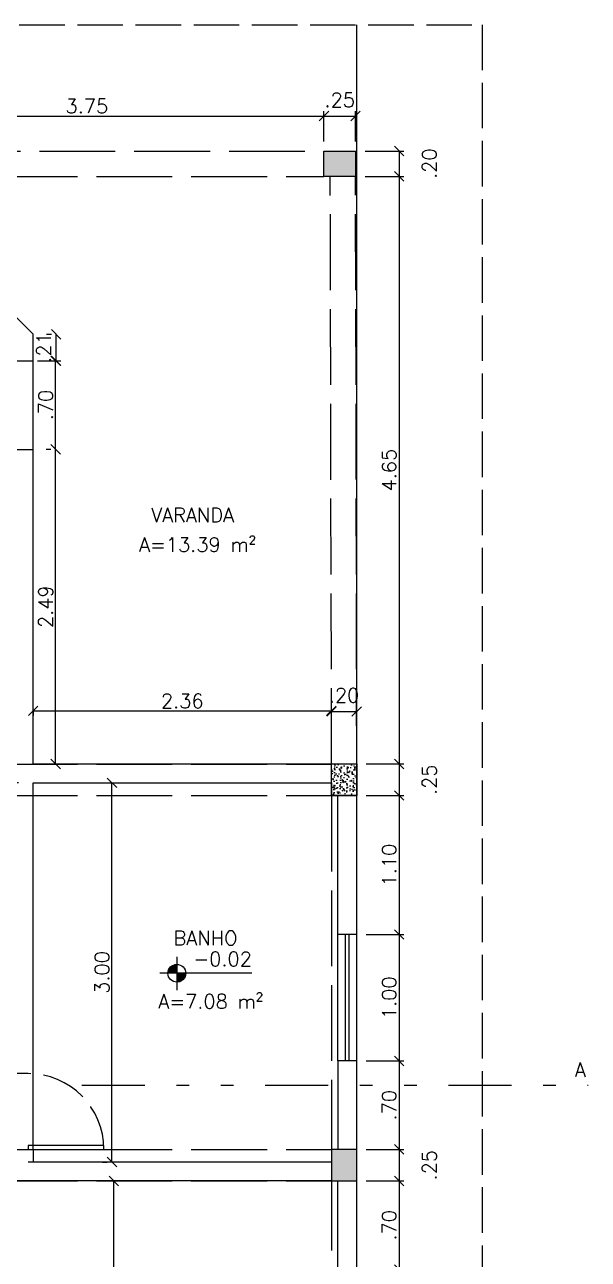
# Model space of a CAD drawing. Header units: inches. Extents: x -2 to 120, y -6 to 26.
# Drawn here: x 88.17 to 92.62, y 5.12 to 14.89 of the extents above; entities that cross this region are included whole.
import ezdxf

# ---------------------------------------------------------------- set-up
doc = ezdxf.new("R2010")
doc.units = ezdxf.units.IN
doc.header["$MEASUREMENT"] = 0
doc.linetypes.add('ACAD_ISO02W100', pattern=[15, 12, -3])
doc.linetypes.add('DIVIDE', pattern=[1.25, 0.5, -0.25, 0, -0.25, 0, -0.25])
for name, color, linetype in [('Alvenaria', 4, 'Continuous'), ('ARQ-COTAS', 1, 'Continuous'), ('ARQ-LINHACORTE', 3, 'DIVIDE'), ('ARQ-NIVEL', 1, 'Continuous'), ('ARQ-TEXTO2', 2, 'Continuous'), ('ARQ-TEXTO3', 3, 'Continuous'), ('Estrutura', 6, 'Continuous'), ('Hachura', 8, 'Continuous'), ('Janela', 3, 'Continuous'), ('Peitoril', 1, 'Continuous'), ('Porta', 3, 'Continuous'), ('Projecao', 1, 'ACAD_ISO02W100'), ('Soleira', 1, 'Continuous')]:
    doc.layers.add(name, color=color, linetype=linetype)
doc.layers.get('0').off()
doc.styles.add('ROMANS', font='romans.shx')
doc.dimstyles.new('1-75', dxfattribs={"dimscale": 0.75, "dimtxt": 0.15, "dimasz": 0.1, "dimexe": 0.05, "dimexo": 0.1, "dimgap": 0.03, "dimtad": 1, "dimzin": 5, "dimdsep": 46, "dimtxsty": 'ROMANS', "dimblk": 'OBLIQUE', "dimcen": 0, "dimclrd": 256, "dimclre": 256, "dimclrt": 2, "dimadec": 0, "dimazin": 0, "dimtfac": 1, "dimtofl": 0, "dimtmove": 2, "dimatfit": 3, "dimfxl": 0.04, "dimtolj": 1, "dimtzin": 1, "dimarcsym": 0})
pattern_1 = [(50, (75.782486, 0.8927), (0.07172602, -0.00627521), [0.0075, -0.0825]), (355, (75.782486, 0.8927), (-0.01387513, 0.0752192), [0.006, -0.066]), (100.45144, (75.78846, 0.89218), (0.05785088, 0.068944), [0.00637402, -0.0701142]), (46.1842, (75.782486, 0.9127), (0.10672413, -0.01655193), [0.01125, -0.12375]), (96.63564, (75.79138, 0.91132), (0.0934662, 0.09741186), [0.00956103, -0.1051714]), (351.18416, (75.78249, 0.9127), (0.0934662, 0.09741186), [0.009, -0.099]), (21, (75.792486, 0.9077), (0.0596907, -0.04026189), [0.0075, -0.0825]), (326, (75.792486, 0.9077), (0.02433153, 0.072515), [0.006, -0.066]), (71.45144, (75.79746, 0.904346), (0.08402224, 0.03225312), [0.00637402, -0.0701142]), (37.5, (75.782486, 0.8927), (0.001215986, 0.033289385), [0, -0.0652, 0, -0.067, 0, -0.06625]), (7.5, (75.782486, 0.8927), (0.026306954, 0.03944117), [0, -0.0382, 0, -0.0637, 0, -0.02525]), (327.5, (75.760186, 0.8927), (0.053382244, -0.002255487), [0, -0.025, 0, -0.078, 0, -0.1035]), (317.5, (75.750186, 0.8927), (0.05831862, 0.0100105), [0, -0.0325, 0, -0.0518, 0, -0.0735])]

# ---------------------------------------------------------------- blocks, each defined once
blk = doc.blocks.new('nivel planta')
at = {"layer": 'ARQ-NIVEL', "color": 1}
for p, q in [((-0.791, 0.174), (-0.791, -0.179)), ((0, 0), (-0.969, 0)), ((-0.884, 0.007), (-0.791, 0.007)), ((-0.883, 0.015), (-0.791, 0.015)), ((-0.882, 0.023), (-0.791, 0.023)), ((-0.88, 0.03), (-0.791, 0.03)), ((-0.876, 0.038), (-0.791, 0.038)), ((-0.873, 0.046), (-0.791, 0.046)), ((-0.868, 0.054), (-0.791, 0.054)), ((-0.861, 0.062), (-0.791, 0.062)), ((-0.854, 0.069), (-0.791, 0.069)), ((-0.844, 0.077), (-0.791, 0.077)), ((-0.83, 0.085), (-0.791, 0.085)), ((-0.791, -0.001), (-0.697, -0.001)), ((-0.791, -0.009), (-0.698, -0.009)), ((-0.791, -0.016), (-0.699, -0.016)), ((-0.791, -0.024), (-0.7, -0.024)), ((-0.791, -0.032), (-0.703, -0.032)), ((-0.791, -0.04), (-0.706, -0.04)), ((-0.791, -0.048), (-0.71, -0.048)), ((-0.791, -0.056), (-0.715, -0.056)), ((-0.791, -0.063), (-0.722, -0.063)), ((-0.791, -0.071), (-0.73, -0.071)), ((-0.791, -0.079), (-0.74, -0.079)), ((-0.791, -0.087), (-0.755, -0.087))]:
    blk.add_line(p, q, dxfattribs=at)
blk.add_circle((-0.791, 0), 0.0937, dxfattribs=at)
blk = doc.blocks.new('_Oblique')
at = {"color": 0, "linetype": 'ByBlock', "lineweight": -2}
blk.add_line((-0.5, -0.5), (0.5, 0.5), dxfattribs=at)
blk = doc.blocks.new('*D1034')
at = {"layer": 'ARQ-COTAS', "lineweight": -2, "transparency": 16777216}
for p, q in [((86.7825, 13.9677), (86.7825, 14.2075)), ((86.7825, 14.17), (90.5325, 14.17)), ((90.5325, 13.9677), (90.5325, 14.2075))]:
    blk.add_line(p, q, dxfattribs=at)
at = {"layer": 'DEFPOINTS', "color": 0, "transparency": 16777216}
for p in [(90.5325, 14.17), (86.7825, 13.8927), (90.5325, 13.8927)]:
    blk.add_point(p, dxfattribs=at)
at = {"layer": 'ARQ-COTAS', "lineweight": -2, "transparency": 16777216, "xscale": 0.07500000000000001, "yscale": 0.07500000000000001, "zscale": 0.07500000000000001, "rotation": 180}
blk.add_blockref('_Oblique', (86.7825, 14.17), dxfattribs=at)
at = {"layer": 'ARQ-COTAS', "lineweight": -2, "transparency": 16777216, "xscale": 0.07500000000000001, "yscale": 0.07500000000000001, "zscale": 0.07500000000000001}
blk.add_blockref('_Oblique', (90.5325, 14.17), dxfattribs=at)
at = {"layer": 'ARQ-COTAS', "color": 2, "transparency": 16777216, "insert": (88.6575, 14.2488), "char_height": 0.1125, "attachment_point": 5, "style": 'ROMANS'}
blk.add_mtext('\\A1;3.75', dxfattribs=at)
blk = doc.blocks.new('*D1035')
at = {"layer": 'ARQ-COTAS', "lineweight": -2, "transparency": 16777216}
for p, q in [((90.5325, 13.9677), (90.5325, 14.2075)), ((90.5325, 14.17), (90.7825, 14.17)), ((90.7825, 13.9677), (90.7825, 14.2075))]:
    blk.add_line(p, q, dxfattribs=at)
at = {"layer": 'DEFPOINTS', "color": 0, "transparency": 16777216}
for p in [(90.7825, 14.17), (90.5325, 13.8927), (90.7825, 13.8927)]:
    blk.add_point(p, dxfattribs=at)
at = {"layer": 'ARQ-COTAS', "lineweight": -2, "transparency": 16777216, "xscale": 0.07500000000000001, "yscale": 0.07500000000000001, "zscale": 0.07500000000000001, "rotation": 180}
blk.add_blockref('_Oblique', (90.5325, 14.17), dxfattribs=at)
at = {"layer": 'ARQ-COTAS', "lineweight": -2, "transparency": 16777216, "xscale": 0.07500000000000001, "yscale": 0.07500000000000001, "zscale": 0.07500000000000001}
blk.add_blockref('_Oblique', (90.7825, 14.17), dxfattribs=at)
at = {"layer": 'ARQ-COTAS', "color": 2, "transparency": 16777216, "insert": (90.6575, 14.2975), "char_height": 0.1125, "attachment_point": 5, "style": 'ROMANS'}
blk.add_mtext('\\A1;.25', dxfattribs=at)
blk = doc.blocks.new('*D1036')
at = {"layer": 'ARQ-COTAS', "lineweight": -2, "transparency": 16777216}
for p, q in [((90.8575, 13.8927), (91.1642, 13.8927)), ((91.1267, 13.8927), (91.1267, 13.6927)), ((90.8575, 13.6927), (91.1642, 13.6927))]:
    blk.add_line(p, q, dxfattribs=at)
at = {"layer": 'DEFPOINTS', "color": 0, "transparency": 16777216}
for p in [(90.7825, 13.8927), (90.7825, 13.6927), (91.1267, 13.6927)]:
    blk.add_point(p, dxfattribs=at)
at = {"layer": 'ARQ-COTAS', "lineweight": -2, "transparency": 16777216, "xscale": 0.07500000000000001, "yscale": 0.07500000000000001, "zscale": 0.07500000000000001}
for p, rotation in [((91.1267, 13.8927), 90), ((91.1267, 13.6927), 270)]:
    blk.add_blockref('_Oblique', p, dxfattribs=dict(at, rotation=rotation))
at = {"layer": 'ARQ-COTAS', "color": 2, "transparency": 16777216, "insert": (91.3667, 13.7927), "char_height": 0.1125, "attachment_point": 5, "rotation": 90, "style": 'ROMANS'}
blk.add_mtext('\\A1;.20', dxfattribs=at)
blk = doc.blocks.new('*D1037')
at = {"layer": 'ARQ-COTAS', "lineweight": -2, "transparency": 16777216}
for p, q in [((90.8575, 13.6927), (91.1642, 13.6927)), ((91.1267, 13.6927), (91.1267, 9.0427)), ((90.8675, 9.0427), (91.1642, 9.0427))]:
    blk.add_line(p, q, dxfattribs=at)
at = {"layer": 'DEFPOINTS', "color": 0, "transparency": 16777216}
for p in [(90.7825, 13.6927), (90.7925, 9.0427), (91.1267, 9.0427)]:
    blk.add_point(p, dxfattribs=at)
at = {"layer": 'ARQ-COTAS', "lineweight": -2, "transparency": 16777216, "xscale": 0.07500000000000001, "yscale": 0.07500000000000001, "zscale": 0.07500000000000001}
for p, rotation in [((91.1267, 13.6927), 90), ((91.1267, 9.0427), 270)]:
    blk.add_blockref('_Oblique', p, dxfattribs=dict(at, rotation=rotation))
at = {"layer": 'ARQ-COTAS', "color": 2, "transparency": 16777216, "insert": (91.0479, 11.3677), "char_height": 0.1125, "attachment_point": 5, "rotation": 90, "style": 'ROMANS'}
blk.add_mtext('\\A1;4.65', dxfattribs=at)
blk = doc.blocks.new('*D1038')
at = {"layer": 'ARQ-COTAS', "lineweight": -2, "transparency": 16777216}
for p, q in [((90.8675, 9.0427), (91.1642, 9.0427)), ((91.1267, 9.0427), (91.1267, 8.7927)), ((90.8675, 8.7927), (91.1642, 8.7927))]:
    blk.add_line(p, q, dxfattribs=at)
at = {"layer": 'DEFPOINTS', "color": 0, "transparency": 16777216}
for p in [(90.7925, 9.0427), (90.7925, 8.7927), (91.1267, 8.7927)]:
    blk.add_point(p, dxfattribs=at)
at = {"layer": 'ARQ-COTAS', "lineweight": -2, "transparency": 16777216, "xscale": 0.07500000000000001, "yscale": 0.07500000000000001, "zscale": 0.07500000000000001}
for p, rotation in [((91.1267, 9.0427), 90), ((91.1267, 8.7927), 270)]:
    blk.add_blockref('_Oblique', p, dxfattribs=dict(at, rotation=rotation))
at = {"layer": 'ARQ-COTAS', "color": 2, "transparency": 16777216, "insert": (91.3667, 8.9177), "char_height": 0.1125, "attachment_point": 5, "rotation": 90, "style": 'ROMANS'}
blk.add_mtext('\\A1;.25', dxfattribs=at)
blk = doc.blocks.new('*D1039')
at = {"layer": 'ARQ-COTAS', "lineweight": -2, "transparency": 16777216}
for p, q in [((90.8675, 8.7927), (91.1642, 8.7927)), ((91.1267, 8.7927), (91.1267, 7.6927)), ((90.8675, 7.6927), (91.1642, 7.6927))]:
    blk.add_line(p, q, dxfattribs=at)
at = {"layer": 'DEFPOINTS', "color": 0, "transparency": 16777216}
for p in [(90.7925, 8.7927), (90.7925, 7.6927), (91.1267, 7.6927)]:
    blk.add_point(p, dxfattribs=at)
at = {"layer": 'ARQ-COTAS', "lineweight": -2, "transparency": 16777216, "xscale": 0.07500000000000001, "yscale": 0.07500000000000001, "zscale": 0.07500000000000001}
for p, rotation in [((91.1267, 8.7927), 90), ((91.1267, 7.6927), 270)]:
    blk.add_blockref('_Oblique', p, dxfattribs=dict(at, rotation=rotation))
at = {"layer": 'ARQ-COTAS', "color": 2, "transparency": 16777216, "insert": (91.0479, 8.2427), "char_height": 0.1125, "attachment_point": 5, "rotation": 90, "style": 'ROMANS'}
blk.add_mtext('\\A1;1.10', dxfattribs=at)
blk = doc.blocks.new('*D1040')
at = {"layer": 'ARQ-COTAS', "lineweight": -2, "transparency": 16777216}
for p, q in [((90.8675, 7.6927), (91.1642, 7.6927)), ((91.1267, 7.6927), (91.1267, 6.6927)), ((90.8675, 6.6927), (91.1642, 6.6927))]:
    blk.add_line(p, q, dxfattribs=at)
at = {"layer": 'DEFPOINTS', "color": 0, "transparency": 16777216}
for p in [(90.7925, 7.6927), (90.7925, 6.6927), (91.1267, 6.6927)]:
    blk.add_point(p, dxfattribs=at)
at = {"layer": 'ARQ-COTAS', "lineweight": -2, "transparency": 16777216, "xscale": 0.07500000000000001, "yscale": 0.07500000000000001, "zscale": 0.07500000000000001}
for p, rotation in [((91.1267, 7.6927), 90), ((91.1267, 6.6927), 270)]:
    blk.add_blockref('_Oblique', p, dxfattribs=dict(at, rotation=rotation))
at = {"layer": 'ARQ-COTAS', "color": 2, "transparency": 16777216, "insert": (91.0479, 7.1927), "char_height": 0.1125, "attachment_point": 5, "rotation": 90, "style": 'ROMANS'}
blk.add_mtext('\\A1;1.00', dxfattribs=at)
blk = doc.blocks.new('*D1041')
at = {"layer": 'ARQ-COTAS', "lineweight": -2, "transparency": 16777216}
for p, q in [((90.8675, 6.6927), (91.1642, 6.6927)), ((91.1267, 6.6927), (91.1267, 5.9927)), ((90.8675, 5.9927), (91.1642, 5.9927))]:
    blk.add_line(p, q, dxfattribs=at)
at = {"layer": 'DEFPOINTS', "color": 0, "transparency": 16777216}
for p in [(90.7925, 6.6927), (90.7925, 5.9927), (91.1267, 5.9927)]:
    blk.add_point(p, dxfattribs=at)
at = {"layer": 'ARQ-COTAS', "lineweight": -2, "transparency": 16777216, "xscale": 0.07500000000000001, "yscale": 0.07500000000000001, "zscale": 0.07500000000000001}
for p, rotation in [((91.1267, 6.6927), 90), ((91.1267, 5.9927), 270)]:
    blk.add_blockref('_Oblique', p, dxfattribs=dict(at, rotation=rotation))
at = {"layer": 'ARQ-COTAS', "color": 2, "transparency": 16777216, "insert": (91.0479, 6.3427), "char_height": 0.1125, "attachment_point": 5, "rotation": 90, "style": 'ROMANS'}
blk.add_mtext('\\A1;.70', dxfattribs=at)
blk = doc.blocks.new('*D1042')
at = {"layer": 'ARQ-COTAS', "lineweight": -2, "transparency": 16777216}
for p, q in [((90.8675, 5.9927), (91.1642, 5.9927)), ((91.1267, 5.9927), (91.1267, 5.7427)), ((90.8675, 5.7427), (91.1642, 5.7427))]:
    blk.add_line(p, q, dxfattribs=at)
at = {"layer": 'DEFPOINTS', "color": 0, "transparency": 16777216}
for p in [(90.7925, 5.9927), (90.7925, 5.7427), (91.1267, 5.7427)]:
    blk.add_point(p, dxfattribs=at)
at = {"layer": 'ARQ-COTAS', "lineweight": -2, "transparency": 16777216, "xscale": 0.07500000000000001, "yscale": 0.07500000000000001, "zscale": 0.07500000000000001}
for p, rotation in [((91.1267, 5.9927), 90), ((91.1267, 5.7427), 270)]:
    blk.add_blockref('_Oblique', p, dxfattribs=dict(at, rotation=rotation))
at = {"layer": 'ARQ-COTAS', "color": 2, "transparency": 16777216, "insert": (91.3667, 5.8677), "char_height": 0.1125, "attachment_point": 5, "rotation": 90, "style": 'ROMANS'}
blk.add_mtext('\\A1;.25', dxfattribs=at)
blk = doc.blocks.new('*D1043')
at = {"layer": 'ARQ-COTAS', "lineweight": -2, "transparency": 16777216}
for p, q in [((90.8675, 5.7427), (91.1642, 5.7427)), ((91.1267, 5.7427), (91.1267, 5.0427)), ((90.8675, 5.0427), (91.1642, 5.0427))]:
    blk.add_line(p, q, dxfattribs=at)
at = {"layer": 'DEFPOINTS', "color": 0, "transparency": 16777216}
for p in [(90.7925, 5.7427), (90.7925, 5.0427), (91.1267, 5.0427)]:
    blk.add_point(p, dxfattribs=at)
at = {"layer": 'ARQ-COTAS', "lineweight": -2, "transparency": 16777216, "xscale": 0.07500000000000001, "yscale": 0.07500000000000001, "zscale": 0.07500000000000001}
for p, rotation in [((91.1267, 5.7427), 90), ((91.1267, 5.0427), 270)]:
    blk.add_blockref('_Oblique', p, dxfattribs=dict(at, rotation=rotation))
at = {"layer": 'ARQ-COTAS', "color": 2, "transparency": 16777216, "insert": (91.0479, 5.3927), "char_height": 0.1125, "attachment_point": 5, "rotation": 90, "style": 'ROMANS'}
blk.add_mtext('\\A1;.70', dxfattribs=at)
blk = doc.blocks.new('*D1081')
at = {"layer": 'ARQ-COTAS', "lineweight": -2, "transparency": 16777216}
for p, q in [((88.7808, 8.8927), (88.8183, 8.8927)), ((88.8558, 5.8927), (88.8558, 8.8927)), ((88.7808, 5.8927), (88.8183, 5.8927))]:
    blk.add_line(p, q, dxfattribs=at)
at = {"layer": 'DEFPOINTS', "color": 0, "transparency": 16777216}
for p in [(88.8558, 8.8927), (88.8558, 8.8927), (88.8558, 5.8927)]:
    blk.add_point(p, dxfattribs=at)
at = {"layer": 'ARQ-COTAS', "lineweight": -2, "transparency": 16777216, "xscale": 0.07500000000000001, "yscale": 0.07500000000000001, "zscale": 0.07500000000000001}
for p, rotation in [((88.8558, 8.8927), 90), ((88.8558, 5.8927), 270)]:
    blk.add_blockref('_Oblique', p, dxfattribs=dict(at, rotation=rotation))
at = {"layer": 'ARQ-COTAS', "color": 2, "transparency": 16777216, "insert": (88.777, 7.3927), "char_height": 0.1125, "attachment_point": 5, "rotation": 90, "style": 'ROMANS'}
blk.add_mtext('\\A1;3.00', dxfattribs=at)
blk = doc.blocks.new('*D1082')
at = {"layer": 'ARQ-COTAS', "lineweight": -2, "transparency": 16777216}
for p, q in [((88.1175, 8.8927), (87.8521, 8.8927)), ((87.8896, 6.5927), (87.8896, 8.8927)), ((87.8146, 6.5927), (87.8521, 6.5927))]:
    blk.add_line(p, q, dxfattribs=at)
at = {"layer": 'DEFPOINTS', "color": 0, "transparency": 16777216}
for p in [(87.8896, 8.8927), (88.1925, 8.8927), (87.8896, 6.5927)]:
    blk.add_point(p, dxfattribs=at)
at = {"layer": 'ARQ-COTAS', "lineweight": -2, "transparency": 16777216, "xscale": 0.07500000000000001, "yscale": 0.07500000000000001, "zscale": 0.07500000000000001}
for p, rotation in [((87.8896, 8.8927), 90), ((87.8896, 6.5927), 270)]:
    blk.add_blockref('_Oblique', p, dxfattribs=dict(at, rotation=rotation))
at = {"layer": 'ARQ-COTAS', "color": 2, "transparency": 16777216, "insert": (87.8108, 7.7427), "char_height": 0.1125, "attachment_point": 5, "rotation": 90, "style": 'ROMANS'}
blk.add_mtext('\\A1;2.30', dxfattribs=at)
blk = doc.blocks.new('*D1085')
at = {"layer": 'ARQ-COTAS', "lineweight": -2, "transparency": 16777216}
for p, q in [((88.7962, 5.7427), (88.8337, 5.7427)), ((88.8712, 1.0427), (88.8712, 5.7427)), ((88.7962, 1.0427), (88.8337, 1.0427))]:
    blk.add_line(p, q, dxfattribs=at)
at = {"layer": 'DEFPOINTS', "color": 0, "transparency": 16777216}
for p in [(88.8712, 5.7427), (88.8712, 5.7427), (88.8712, 1.0427)]:
    blk.add_point(p, dxfattribs=at)
at = {"layer": 'ARQ-COTAS', "lineweight": -2, "transparency": 16777216, "xscale": 0.07500000000000001, "yscale": 0.07500000000000001, "zscale": 0.07500000000000001}
for p, rotation in [((88.8712, 5.7427), 90), ((88.8712, 1.0427), 270)]:
    blk.add_blockref('_Oblique', p, dxfattribs=dict(at, rotation=rotation))
at = {"layer": 'ARQ-COTAS', "color": 2, "transparency": 16777216, "insert": (88.7925, 3.3927), "char_height": 0.1125, "attachment_point": 5, "rotation": 90, "style": 'ROMANS'}
blk.add_mtext('\\A1;4.70', dxfattribs=at)
blk = doc.blocks.new('*D1086')
at = {"layer": 'ARQ-COTAS', "lineweight": -2, "transparency": 16777216}
for p, q in [((88.3352, 11.5327), (88.3727, 11.5327)), ((88.4102, 9.0427), (88.4102, 11.5327)), ((88.2675, 9.0427), (88.4477, 9.0427))]:
    blk.add_line(p, q, dxfattribs=at)
at = {"layer": 'DEFPOINTS', "color": 0, "transparency": 16777216}
for p in [(88.4102, 11.5327), (88.4102, 11.5327), (88.1925, 9.0427)]:
    blk.add_point(p, dxfattribs=at)
at = {"layer": 'ARQ-COTAS', "lineweight": -2, "transparency": 16777216, "xscale": 0.07500000000000001, "yscale": 0.07500000000000001, "zscale": 0.07500000000000001}
for p, rotation in [((88.4102, 11.5327), 90), ((88.4102, 9.0427), 270)]:
    blk.add_blockref('_Oblique', p, dxfattribs=dict(at, rotation=rotation))
at = {"layer": 'ARQ-COTAS', "color": 2, "transparency": 16777216, "insert": (88.3314, 10.2877), "char_height": 0.1125, "attachment_point": 5, "rotation": 90, "style": 'ROMANS'}
blk.add_mtext('\\A1;2.49', dxfattribs=at)
blk = doc.blocks.new('*D1087')
at = {"layer": 'ARQ-COTAS', "lineweight": -2, "transparency": 16777216}
for p, q in [((88.2675, 12.2327), (88.4477, 12.2327)), ((88.4102, 11.5327), (88.4102, 12.2327)), ((88.3352, 11.5327), (88.3727, 11.5327))]:
    blk.add_line(p, q, dxfattribs=at)
at = {"layer": 'DEFPOINTS', "color": 0, "transparency": 16777216}
for p in [(88.1925, 12.2327), (88.4102, 12.2327), (88.4102, 11.5327)]:
    blk.add_point(p, dxfattribs=at)
at = {"layer": 'ARQ-COTAS', "lineweight": -2, "transparency": 16777216, "xscale": 0.07500000000000001, "yscale": 0.07500000000000001, "zscale": 0.07500000000000001}
for p, rotation in [((88.4102, 12.2327), 90), ((88.4102, 11.5327), 270)]:
    blk.add_blockref('_Oblique', p, dxfattribs=dict(at, rotation=rotation))
at = {"layer": 'ARQ-COTAS', "color": 2, "transparency": 16777216, "insert": (88.3314, 11.8827), "char_height": 0.1125, "attachment_point": 5, "rotation": 90, "style": 'ROMANS'}
blk.add_mtext('\\A1;.70', dxfattribs=at)
blk = doc.blocks.new('*D1088')
at = {"layer": 'ARQ-COTAS', "lineweight": -2, "transparency": 16777216}
for p, q in [((88.339, 12.4427), (88.3765, 12.4427)), ((88.414, 12.2327), (88.414, 12.4427)), ((88.2675, 12.2327), (88.4515, 12.2327))]:
    blk.add_line(p, q, dxfattribs=at)
at = {"layer": 'DEFPOINTS', "color": 0, "transparency": 16777216}
for p in [(88.414, 12.4427), (88.414, 12.4427), (88.1925, 12.2327)]:
    blk.add_point(p, dxfattribs=at)
at = {"layer": 'ARQ-COTAS', "lineweight": -2, "transparency": 16777216, "xscale": 0.07500000000000001, "yscale": 0.07500000000000001, "zscale": 0.07500000000000001}
for p, rotation in [((88.414, 12.4427), 90), ((88.414, 12.2327), 270)]:
    blk.add_blockref('_Oblique', p, dxfattribs=dict(at, rotation=rotation))
at = {"layer": 'ARQ-COTAS', "color": 2, "transparency": 16777216, "insert": (88.3165, 12.3377), "char_height": 0.1125, "attachment_point": 5, "rotation": 90, "style": 'ROMANS'}
blk.add_mtext('\\A1;.21', dxfattribs=at)
blk = doc.blocks.new('*D1117')
at = {"layer": 'ARQ-COTAS', "lineweight": -2, "transparency": 16777216}
for p, q in [((90.5914, 9.417), (90.5914, 9.5002)), ((88.2325, 9.4733), (88.2325, 9.4252)), ((88.2325, 9.4627), (90.5914, 9.4627))]:
    blk.add_line(p, q, dxfattribs=at)
at = {"layer": 'DEFPOINTS', "color": 0, "transparency": 16777216}
for p in [(88.2325, 9.5483), (90.5914, 9.4627), (90.5914, 9.342)]:
    blk.add_point(p, dxfattribs=at)
at = {"layer": 'ARQ-COTAS', "lineweight": -2, "transparency": 16777216, "xscale": 0.07500000000000001, "yscale": 0.07500000000000001, "zscale": 0.07500000000000001, "rotation": 180}
blk.add_blockref('_Oblique', (88.2325, 9.4627), dxfattribs=at)
at = {"layer": 'ARQ-COTAS', "lineweight": -2, "transparency": 16777216, "xscale": 0.07500000000000001, "yscale": 0.07500000000000001, "zscale": 0.07500000000000001}
blk.add_blockref('_Oblique', (90.5914, 9.4627), dxfattribs=at)
at = {"layer": 'ARQ-COTAS', "color": 2, "transparency": 16777216, "insert": (89.4119, 9.5415), "char_height": 0.1125, "attachment_point": 5, "style": 'ROMANS'}
blk.add_mtext('\\A1;2.36', dxfattribs=at)
blk = doc.blocks.new('*D1118')
at = {"layer": 'ARQ-COTAS', "lineweight": -2, "transparency": 16777216}
for p, q in [((90.5918, 9.4174), (90.5918, 9.4961)), ((90.7913, 9.4172), (90.7913, 9.4961)), ((90.5918, 9.4586), (90.7913, 9.4586))]:
    blk.add_line(p, q, dxfattribs=at)
at = {"layer": 'DEFPOINTS', "color": 0, "transparency": 16777216}
for p in [(90.7913, 9.4586), (90.5918, 9.3424), (90.7913, 9.3422)]:
    blk.add_point(p, dxfattribs=at)
at = {"layer": 'ARQ-COTAS', "lineweight": -2, "transparency": 16777216, "xscale": 0.07500000000000001, "yscale": 0.07500000000000001, "zscale": 0.07500000000000001, "rotation": 180}
blk.add_blockref('_Oblique', (90.5918, 9.4586), dxfattribs=at)
at = {"layer": 'ARQ-COTAS', "lineweight": -2, "transparency": 16777216, "xscale": 0.07500000000000001, "yscale": 0.07500000000000001, "zscale": 0.07500000000000001}
blk.add_blockref('_Oblique', (90.7913, 9.4586), dxfattribs=at)
at = {"layer": 'ARQ-COTAS', "color": 2, "transparency": 16777216, "insert": (90.6916, 9.5861), "char_height": 0.1125, "attachment_point": 5, "style": 'ROMANS'}
blk.add_mtext('\\A1;.20', dxfattribs=at)

msp = doc.modelspace()

# ---------------------------------------------------------------- hatches: boundary and pattern name
at = {"layer": 'Hachura', "ltscale": 0.03}
h = msp.add_hatch(dxfattribs=at)
h.set_pattern_fill('AR-CONC', color=256, scale=0.01)
h.set_pattern_definition(pattern_1)
h.paths.add_polyline_path([(75.9825, 5.9927), (75.7825, 5.9927), (75.7825, 5.7427), (75.9825, 5.7427)])
h.paths.add_polyline_path([(75.9825, 9.0427), (75.7825, 9.0427), (75.7825, 8.7927), (75.9825, 8.7927)])
h.paths.add_polyline_path([(81.2825, 9.0425), (81.1325, 9.0425), (81.1325, 8.7927), (81.2825, 8.7927)])
h.paths.add_polyline_path([(81.2825, 5.9927), (81.1325, 5.9927), (81.1325, 5.7427), (81.2825, 5.7427)])
h.paths.add_polyline_path([(86.7825, 5.9927), (86.6325, 5.9927), (86.6325, 5.7427), (86.7825, 5.7427)])
h.paths.add_polyline_path([(86.7825, 9.0424), (86.6325, 9.0424), (86.6325, 8.7927), (86.7825, 8.7927)])
h.paths.add_polyline_path([(76.0325, 13.8927), (75.7825, 13.8927), (75.7825, 13.6927), (76.0325, 13.6927)])
h.paths.add_polyline_path([(81.3325, 13.8927), (81.0825, 13.8927), (81.0825, 13.6927), (81.3325, 13.6927)])
h.paths.add_polyline_path([(86.7825, 13.8927), (86.5325, 13.8927), (86.5325, 13.6927), (86.7825, 13.6927)])
h.paths.add_polyline_path([(90.7825, 13.8927), (90.5325, 13.8927), (90.5325, 13.6927), (90.7825, 13.6927)])
h.paths.add_polyline_path([(90.7925, 5.9927), (90.5925, 5.9927), (90.5925, 5.7427), (90.7925, 5.7427)])
h.paths.add_polyline_path([(90.7925, 1.0927), (90.5425, 1.0927), (90.5425, 0.8927), (90.7925, 0.8927)])
h.paths.add_polyline_path([(86.8425, 1.0927), (86.5925, 1.0927), (86.5925, 0.8927), (86.8425, 0.8927)])
h.paths.add_polyline_path([(81.3325, 1.0927), (81.0825, 1.0927), (81.0825, 0.8927), (81.3325, 0.8927)])
h.paths.add_polyline_path([(76.0325, 1.0927), (75.7825, 1.0927), (75.7825, 0.8927), (76.0325, 0.8927)])
h.paths.add_polyline_path([(89.4575, 7.4154), (89.9905, 7.4154), (89.9905, 7.5842), (89.4575, 7.5842)], flags=9)
h.paths.add_polyline_path([(89.3049, 7.5804), (89.8862, 7.5804), (89.8862, 7.7491), (89.3049, 7.7491)], flags=9)
h = msp.add_hatch(dxfattribs=at)
h.set_pattern_fill('AR-CONC', color=256, scale=0.01)
h.set_pattern_definition(pattern_1)
h.paths.add_polyline_path([(90.7925, 9.0427), (90.5925, 9.0427), (90.5925, 8.7927), (90.7925, 8.7927)])

# ---------------------------------------------------------------- linework, layer by layer
at = {"layer": 'Alvenaria', "ltscale": 0.03}
for p, q in [((90.7925, 1.0927), (90.7925, 14.8927)), ((88.2325, 12.4427), (86.7825, 13.8927)), ((88.0825, 12.2327), (88.2325, 12.2327)), ((88.0825, 11.5307), (88.2325, 11.5307)), ((90.5925, 8.8927), (90.5925, 9.0423)), ((90.5925, 8.8927), (90.5925, 8.7923)), ((90.5925, 8.7923), (90.6425, 8.7923)), ((90.6425, 8.7927), (90.7925, 8.7927))]:
    msp.add_line(p, q, dxfattribs=at)
at = {"layer": 'Alvenaria'}
for p, q in [((88.2325, 12.2327), (88.2325, 12.4427)), ((88.2325, 9.0427), (88.2325, 11.5327)), ((88.2325, 9.0427), (90.5925, 9.0427)), ((88.2325, 6.5927), (88.2325, 8.8927)), ((88.2325, 8.8927), (90.5925, 8.8927)), ((90.6425, 7.6927), (90.6425, 8.7927)), ((90.7925, 7.6927), (90.7925, 8.7927)), ((90.7925, 7.6927), (90.6425, 7.6927)), ((90.7925, 6.6927), (90.6425, 6.6927)), ((90.6425, 6.6927), (90.6425, 5.9927)), ((90.7925, 5.9927), (90.7925, 6.6927)), ((88.1925, 6.5927), (88.0825, 6.5927)), ((88.0825, 5.9927), (88.1925, 5.9927)), ((88.2325, 5.9927), (88.2325, 5.8927)), ((90.5925, 5.8927), (88.1925, 5.8927)), ((90.5925, 5.7427), (88.0825, 5.7427)), ((90.6425, 5.0427), (90.6425, 5.7427)), ((90.7925, 5.0427), (90.7925, 5.7427))]:
    msp.add_line(p, q, dxfattribs=at)
at = {"layer": 'ARQ-LINHACORTE'}
msp.add_line((88.6167, 6.4999), (92.6231, 6.4999), dxfattribs=at)
at = {"layer": 'Estrutura', "ltscale": 0.05}
for p, q in [((90.5325, 13.8927), (90.7825, 13.8927)), ((90.5325, 13.6927), (90.5325, 13.8927)), ((90.7825, 13.8927), (90.7825, 13.6927)), ((90.7825, 13.6927), (90.5325, 13.6927))]:
    msp.add_line(p, q, dxfattribs=at)
at = {"layer": 'Estrutura', "ltscale": 0.03}
for p, q in [((90.5925, 9.0427), (90.7925, 9.0427)), ((90.5925, 8.7927), (90.5925, 9.0423)), ((90.7925, 9.0427), (90.7925, 8.7927)), ((90.7925, 8.7927), (90.5925, 8.7927))]:
    msp.add_line(p, q, dxfattribs=at)
at = {"layer": 'Estrutura'}
for p, q in [((90.7925, 5.9927), (90.5925, 5.9927)), ((90.5925, 5.9927), (90.5925, 5.7427)), ((90.7925, 5.7427), (90.7925, 5.9927)), ((90.5925, 5.7427), (90.7925, 5.7427))]:
    msp.add_line(p, q, dxfattribs=at)
at = {"layer": 'Janela'}
for p, q in [((90.7025, 6.6927), (90.7025, 7.6927)), ((90.7325, 6.6927), (90.7325, 7.6927))]:
    msp.add_line(p, q, dxfattribs=at)
at = {"layer": 'Peitoril'}
for p, q in [((90.6425, 6.6927), (90.6425, 7.6927)), ((90.7925, 6.6927), (90.7925, 7.6927))]:
    msp.add_line(p, q, dxfattribs=at)
at = {"layer": 'Porta', "ltscale": 0.05}
msp.add_lwpolyline([(88.1925, 5.9927), (88.7925, 5.9927), (88.7925, 6.0227), (88.1925, 6.0227)], close=True, dxfattribs=at)
at = {"layer": 'Projecao', "ltscale": 0.03}
for p, q in [((74.7825, 14.8927), (91.7825, 14.8927)), ((91.7825, 14.8927), (91.7825, -0.1073))]:
    msp.add_line(p, q, dxfattribs=at)
at = {"layer": 'Projecao', "ltscale": 0.05}
for p, q in [((86.7825, 13.8927), (90.5325, 13.8927)), ((75.9825, 13.6927), (90.5325, 13.6927)), ((90.5925, 9.0423), (90.5825, 13.6923)), ((90.7925, 9.0427), (90.7825, 13.6927)), ((75.9825, 9.0427), (90.5925, 9.0423)), ((75.9825, 8.7927), (90.5925, 8.7923)), ((90.5925, 8.7927), (90.5925, 1.0927)), ((75.9825, 5.9927), (90.5925, 5.9927)), ((75.9825, 5.7427), (90.5925, 5.7427))]:
    msp.add_line(p, q, dxfattribs=at)
at = {"layer": 'Projecao', "ltscale": 0.03}
msp.add_arc((88.1925, 5.9927), 0.6, 360, 90, dxfattribs=at)
at = {"layer": 'Soleira'}
for p, q in [((88.2325, 11.5327), (88.2325, 12.2327)), ((88.2325, 5.9927), (88.2325, 6.5927))]:
    msp.add_line(p, q, dxfattribs=at)

# ---------------------------------------------------------------- block references
at = {"layer": 'ARQ-NIVEL', "xscale": 0.75, "yscale": 0.75, "zscale": 0.75}
msp.add_blockref('nivel planta', (89.9621, 7.3865), dxfattribs=at)

# ---------------------------------------------------------------- texts
at = {"layer": 'ARQ-NIVEL', "color": 2, "insert": (89.9624, 7.4436), "char_height": 0.1125, "attachment_point": 9, "style": 'ROMANS'}
msp.add_mtext('-0.02', dxfattribs=at)
at = {"layer": 'ARQ-TEXTO2', "char_height": 0.1125, "attachment_point": 1, "style": 'ROMANS'}
for s, insert in [('A=13.39 m²', (89.0698, 10.8345)), ('A=7.08 m²', (89.2222, 7.2199)), ('A', (92.5163, 6.6796))]:
    msp.add_mtext(s, dxfattribs=dict(at, insert=insert))
at = {"layer": 'ARQ-TEXTO3', "char_height": 0.1125, "attachment_point": 5, "style": 'ROMANS'}
for s, insert in [('VARANDA', (89.4934, 11.0124)), ('BANHO', (89.5956, 7.6648))]:
    msp.add_mtext(s, dxfattribs=dict(at, insert=insert))

# ---------------------------------------------------------------- dimensions: what is measured, and where the dimension line sits
at = {"layer": 'ARQ-COTAS'}
for base, p1, p2, picture, middle in [((90.7825, 14.17), (90.5325, 13.8927), (90.7825, 13.8927), '*D1035', (90.6575, 14.2975)), ((90.5325, 14.17), (86.7825, 13.8927), (90.5325, 13.8927), '*D1034', (88.6575, 14.2488)), ((90.5914, 9.4627), (88.2325, 9.5483), (90.5914, 9.342), '*D1117', (89.4119, 9.5415)), ((90.7913, 9.4586), (90.5918, 9.3424), (90.7913, 9.3422), '*D1118', (90.6916, 9.5861))]:
    dim = msp.add_linear_dim(base=base, p1=p1, p2=p2, dimstyle='1-75', dxfattribs=at)
    dim.commit()
    dim.dimension.update_dxf_attribs({"geometry": picture, "text_midpoint": middle})
for base, p1, p2, angle, picture, middle in [((91.1267, 13.6927), (90.7825, 13.8927), (90.7825, 13.6927), 270, '*D1036', (91.3667, 13.7927)), ((91.1267, 9.0427), (90.7825, 13.6927), (90.7925, 9.0427), 270, '*D1037', (91.0479, 11.3677)), ((88.4102, 12.2327), (88.4102, 11.5327), (88.1925, 12.2327), 90, '*D1087', (88.3314, 11.8827)), ((88.4102, 11.5327), (88.1925, 9.0427), (88.4102, 11.5327), 90, '*D1086', (88.3314, 10.2877)), ((91.1267, 8.7927), (90.7925, 9.0427), (90.7925, 8.7927), 270, '*D1038', (91.3667, 8.9177)), ((87.8896, 8.8927), (87.8896, 6.5927), (88.1925, 8.8927), 90, '*D1082', (87.8108, 7.7427)), ((88.8558, 8.8927), (88.8558, 5.8927), (88.8558, 8.8927), 90, '*D1081', (88.777, 7.3927)), ((91.1267, 7.6927), (90.7925, 8.7927), (90.7925, 7.6927), 270, '*D1039', (91.0479, 8.2427)), ((91.1267, 6.6927), (90.7925, 7.6927), (90.7925, 6.6927), 270, '*D1040', (91.0479, 7.1927)), ((91.1267, 5.9927), (90.7925, 6.6927), (90.7925, 5.9927), 270, '*D1041', (91.0479, 6.3427)), ((91.1267, 5.7427), (90.7925, 5.9927), (90.7925, 5.7427), 270, '*D1042', (91.3667, 5.8677)), ((88.8712, 5.7427), (88.8712, 1.0427), (88.8712, 5.7427), 90, '*D1085', (88.7925, 3.3927)), ((91.1267, 5.0427), (90.7925, 5.7427), (90.7925, 5.0427), 270, '*D1043', (91.0479, 5.3927))]:
    dim = msp.add_linear_dim(base=base, p1=p1, p2=p2, angle=angle, dimstyle='1-75', dxfattribs=at)
    dim.commit()
    dim.dimension.update_dxf_attribs({"geometry": picture, "text_midpoint": middle})
dim = msp.add_linear_dim(base=(88.414, 12.4427), p1=(88.1925, 12.2327), p2=(88.414, 12.4427), angle=90, dimstyle='1-75', dxfattribs=at)
dim.commit()
dim.dimension.update_dxf_attribs({"geometry": '*D1088', "text_midpoint": (88.3165, 12.3377), "dimtype": 160})

doc.saveas('drawing.dxf')
